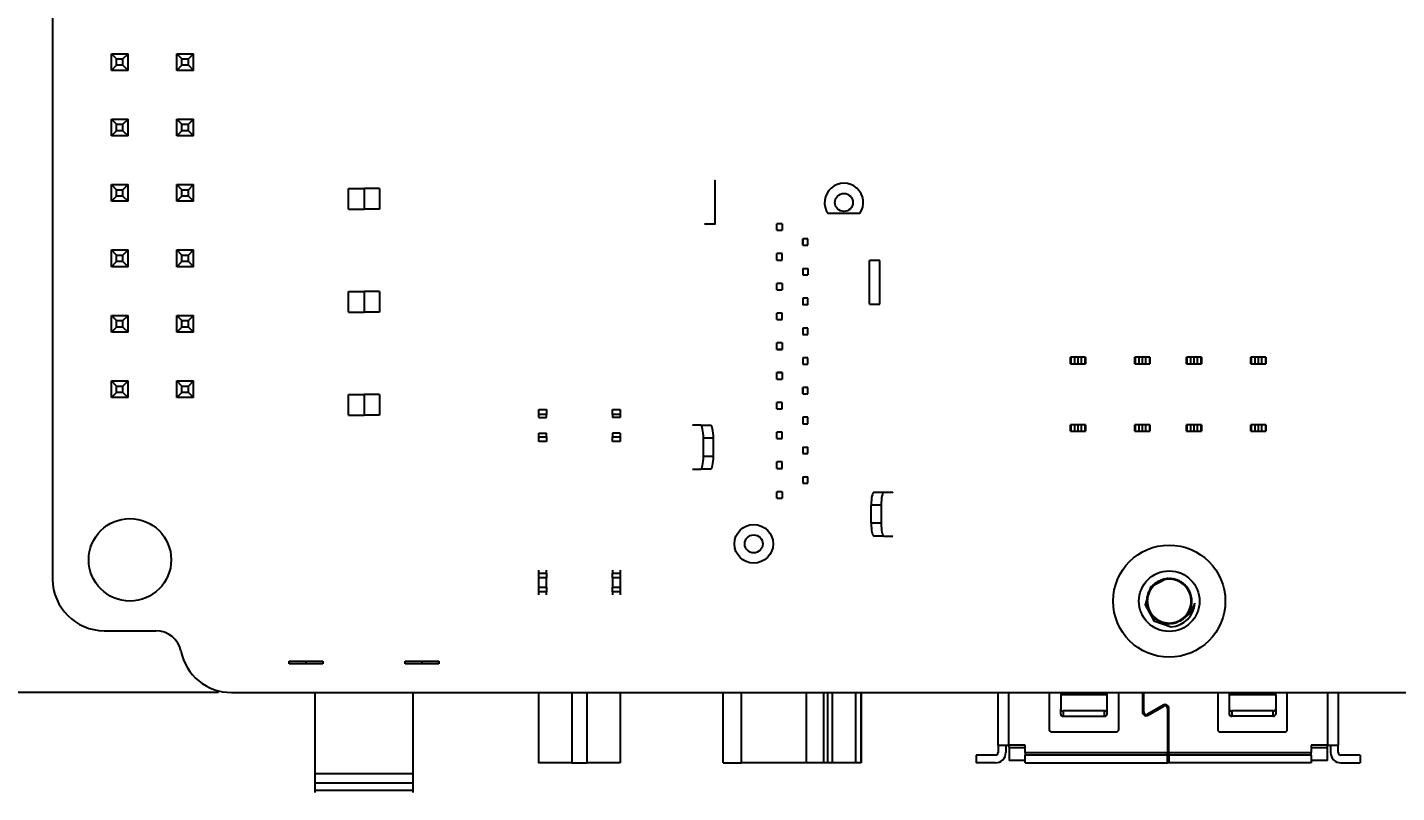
# Model space of a CAD drawing. Header units: millimetres. Extents: x 239 to 841, y 198 to 536.
# Drawn here: x 325.9 to 379, y 344.1 to 373.8 of the extents above; entities that cross this region are included whole.
import ezdxf

# ---------------------------------------------------------------- set-up
doc = ezdxf.new("R2010")
doc.units = ezdxf.units.MM
doc.styles.get("Standard").update_dxf_attribs({"font": 'arial.ttf'})
doc.dimstyles.get("Standard").update_dxf_attribs({"dimtxt": 3, "dimasz": 2, "dimexe": 0.5, "dimexo": 0.5, "dimgap": 0.5, "dimtad": 1, "dimdec": 1, "dimzin": 0, "dimdsep": 46, "dimtxsty": 'Standard', "dimcen": 0.09, "dimclrd": 253, "dimclre": 253, "dimclrt": 6, "dimadec": 0, "dimazin": 0, "dimtfac": 1, "dimtdec": 1, "dimtofl": 0, "dimtmove": 0, "dimatfit": 3, "dimfxl": 1, "dimtolj": 1, "dimtzin": 0, "dimarcsym": 0})

# ---------------------------------------------------------------- blocks, each defined once
blk = doc.blocks.new('*D2')
at = {"color": 253, "lineweight": -2}
for p, q in [((328.356, 457.71), (308.861, 457.71)), ((309.361, 455.71), (309.361, 350.01)), ((333.295, 348.01), (308.861, 348.01))]:
    blk.add_line(p, q, dxfattribs=at)
at = {"color": 253}
for points in [[(309.027, 455.71), (309.694, 455.71), (309.361, 457.71)], [(309.027, 350.01), (309.694, 350.01), (309.361, 348.01)]]:
    blk.add_solid(points, dxfattribs=at)
at = {"layer": 'Defpoints', "color": 0}
for p in [(328.856, 457.71), (309.361, 348.01), (333.795, 348.01)]:
    blk.add_point(p, dxfattribs=at)
at = {"color": 6, "insert": (307.329, 402.86), "char_height": 3, "attachment_point": 5, "rotation": 90}
blk.add_mtext('\\A1;109.7', dxfattribs=at)

msp = doc.modelspace()

# ---------------------------------------------------------------- linework, layer by layer
for p, q in [((326.856, 455.71), (326.856, 352.41)), ((329.135, 372.158), (329.135, 372.808)), ((329.135, 372.808), (329.785, 372.808)), ((329.335, 372.608), (329.135, 372.808)), ((329.335, 372.358), (329.335, 372.608)), ((329.335, 372.608), (329.585, 372.608)), ((329.585, 372.608), (329.785, 372.808)), ((329.585, 372.358), (329.585, 372.608)), ((329.785, 372.158), (329.785, 372.808)), ((331.675, 372.158), (331.675, 372.808)), ((331.675, 372.808), (332.325, 372.808)), ((331.875, 372.608), (331.675, 372.808)), ((331.875, 372.358), (331.875, 372.608)), ((331.875, 372.608), (332.125, 372.608)), ((332.125, 372.608), (332.325, 372.808)), ((332.125, 372.358), (332.125, 372.608)), ((332.325, 372.158), (332.325, 372.808)), ((329.135, 372.158), (329.335, 372.358)), ((329.785, 372.158), (329.135, 372.158)), ((329.585, 372.358), (329.335, 372.358)), ((329.585, 372.358), (329.785, 372.158)), ((331.675, 372.158), (331.875, 372.358)), ((332.325, 372.158), (331.675, 372.158)), ((332.125, 372.358), (331.875, 372.358)), ((332.125, 372.358), (332.325, 372.158)), ((329.135, 369.618), (329.135, 370.268)), ((329.135, 370.268), (329.785, 370.268)), ((329.335, 370.068), (329.135, 370.268)), ((329.135, 369.618), (329.335, 369.818)), ((329.335, 369.818), (329.335, 370.068)), ((329.335, 370.068), (329.585, 370.068)), ((329.585, 369.818), (329.335, 369.818)), ((329.585, 370.068), (329.785, 370.268)), ((329.585, 369.818), (329.585, 370.068)), ((329.585, 369.818), (329.785, 369.618)), ((329.785, 369.618), (329.785, 370.268)), ((331.675, 369.618), (331.675, 370.268)), ((331.675, 370.268), (332.325, 370.268)), ((331.875, 370.068), (331.675, 370.268)), ((331.675, 369.618), (331.875, 369.818)), ((331.875, 369.818), (331.875, 370.068)), ((331.875, 370.068), (332.125, 370.068)), ((332.125, 369.818), (331.875, 369.818)), ((332.125, 370.068), (332.325, 370.268)), ((332.125, 369.818), (332.125, 370.068)), ((332.125, 369.818), (332.325, 369.618)), ((332.325, 369.618), (332.325, 370.268)), ((329.785, 369.618), (329.135, 369.618)), ((332.325, 369.618), (331.675, 369.618)), ((329.135, 367.078), (329.135, 367.728)), ((329.135, 367.728), (329.785, 367.728)), ((329.335, 367.528), (329.135, 367.728)), ((329.585, 367.528), (329.785, 367.728)), ((329.785, 367.078), (329.785, 367.728)), ((331.675, 367.078), (331.675, 367.728)), ((331.675, 367.728), (332.325, 367.728)), ((331.875, 367.528), (331.675, 367.728)), ((332.125, 367.528), (332.325, 367.728)), ((332.325, 367.078), (332.325, 367.728)), ((329.135, 367.078), (329.335, 367.278)), ((329.335, 367.278), (329.335, 367.528)), ((329.335, 367.528), (329.585, 367.528)), ((329.585, 367.278), (329.335, 367.278)), ((329.585, 367.278), (329.585, 367.528)), ((329.585, 367.278), (329.785, 367.078)), ((331.675, 367.078), (331.875, 367.278)), ((331.875, 367.278), (331.875, 367.528)), ((331.875, 367.528), (332.125, 367.528)), ((332.125, 367.278), (331.875, 367.278)), ((332.125, 367.278), (332.125, 367.528)), ((332.125, 367.278), (332.325, 367.078)), ((338.34, 366.774), (338.34, 367.574)), ((338.34, 367.574), (338.94, 367.574)), ((339.54, 367.574), (338.94, 367.574)), ((338.94, 367.574), (338.94, 366.774)), ((339.54, 367.574), (339.54, 366.774)), ((329.785, 367.078), (329.135, 367.078)), ((332.325, 367.078), (331.675, 367.078)), ((338.34, 366.774), (338.94, 366.774)), ((339.54, 366.774), (338.94, 366.774)), ((352.149, 366.193), (352.149, 366.192)), ((352.549, 366.192), (352.149, 366.192)), ((355.159, 366.201), (354.959, 366.201)), ((355.159, 366.201), (354.959, 366.201)), ((354.959, 365.951), (354.959, 366.201)), ((355.159, 366.201), (355.159, 365.951)), ((354.959, 365.951), (355.159, 365.951)), ((355.959, 365.623), (355.959, 365.373)), ((356.159, 365.623), (355.959, 365.623)), ((355.959, 365.373), (355.959, 365.623)), ((356.159, 365.373), (356.159, 365.623)), ((329.135, 364.538), (329.135, 365.188)), ((329.135, 365.188), (329.785, 365.188)), ((329.335, 364.988), (329.135, 365.188)), ((329.335, 364.738), (329.335, 364.988)), ((329.335, 364.988), (329.585, 364.988)), ((329.585, 364.988), (329.785, 365.188)), ((329.585, 364.738), (329.585, 364.988)), ((329.785, 364.538), (329.785, 365.188)), ((331.675, 364.538), (331.675, 365.188)), ((331.675, 365.188), (332.325, 365.188)), ((331.875, 364.988), (331.675, 365.188)), ((331.875, 364.738), (331.875, 364.988)), ((331.875, 364.988), (332.125, 364.988)), ((332.125, 364.988), (332.325, 365.188)), ((332.125, 364.738), (332.125, 364.988)), ((332.325, 364.538), (332.325, 365.188)), ((355.159, 365.046), (354.959, 365.046)), ((354.959, 364.796), (354.959, 365.046)), ((355.159, 364.796), (355.159, 365.046)), ((355.959, 365.373), (356.159, 365.373)), ((329.135, 364.538), (329.335, 364.738)), ((329.785, 364.538), (329.135, 364.538)), ((329.585, 364.738), (329.335, 364.738)), ((329.585, 364.738), (329.785, 364.538)), ((331.675, 364.538), (331.875, 364.738)), ((332.325, 364.538), (331.675, 364.538)), ((332.125, 364.738), (331.875, 364.738)), ((332.125, 364.738), (332.325, 364.538)), ((354.959, 364.796), (355.159, 364.796)), ((355.959, 364.468), (355.959, 364.218)), ((355.959, 364.468), (356.159, 364.468)), ((355.959, 364.468), (355.959, 364.218)), ((356.159, 364.468), (356.159, 364.218)), ((358.953, 364.784), (358.553, 364.784)), ((358.553, 364.784), (358.553, 364.784)), ((358.953, 364.784), (358.953, 364.784)), ((355.959, 364.218), (356.159, 364.218)), ((338.34, 362.774), (338.34, 363.574)), ((338.34, 363.574), (338.94, 363.574)), ((339.54, 363.574), (338.94, 363.574)), ((338.94, 363.574), (338.94, 362.774)), ((339.54, 363.574), (339.54, 362.774)), ((355.159, 363.891), (354.959, 363.891)), ((354.959, 363.641), (354.959, 363.891)), ((354.959, 363.641), (355.159, 363.641)), ((355.159, 363.891), (355.159, 363.641)), ((355.959, 363.313), (355.959, 363.063)), ((356.159, 363.313), (355.959, 363.313)), ((355.959, 363.313), (355.959, 363.063)), ((356.159, 363.063), (355.959, 363.063)), ((356.159, 363.063), (356.159, 363.313)), ((358.553, 363.088), (358.953, 363.088)), ((329.135, 361.998), (329.135, 362.648)), ((329.135, 362.648), (329.785, 362.648)), ((329.335, 362.448), (329.135, 362.648)), ((329.335, 362.198), (329.335, 362.448)), ((329.335, 362.448), (329.585, 362.448)), ((329.585, 362.448), (329.785, 362.648)), ((329.585, 362.198), (329.585, 362.448)), ((329.785, 361.998), (329.785, 362.648)), ((331.675, 361.998), (331.675, 362.648)), ((331.675, 362.648), (332.325, 362.648)), ((331.875, 362.448), (331.675, 362.648)), ((331.875, 362.198), (331.875, 362.448)), ((331.875, 362.448), (332.125, 362.448)), ((332.125, 362.448), (332.325, 362.648)), ((332.125, 362.198), (332.125, 362.448)), ((332.325, 361.998), (332.325, 362.648)), ((338.34, 362.774), (338.94, 362.774)), ((339.54, 362.774), (338.94, 362.774)), ((355.159, 362.736), (354.959, 362.736)), ((354.959, 362.486), (354.959, 362.736)), ((354.959, 362.486), (355.159, 362.486)), ((354.959, 362.486), (355.159, 362.486)), ((355.159, 362.486), (355.159, 362.736)), ((329.135, 361.998), (329.335, 362.198)), ((329.785, 361.998), (329.135, 361.998)), ((329.585, 362.198), (329.335, 362.198)), ((329.585, 362.198), (329.785, 361.998)), ((331.675, 361.998), (331.875, 362.198)), ((332.325, 361.998), (331.675, 361.998)), ((332.125, 362.198), (331.875, 362.198)), ((332.125, 362.198), (332.325, 361.998)), ((355.959, 362.158), (355.959, 361.908)), ((356.159, 362.158), (355.959, 362.158)), ((355.959, 362.158), (355.959, 361.908)), ((355.959, 361.908), (356.159, 361.908)), ((356.159, 361.908), (356.159, 362.158)), ((355.159, 361.581), (354.959, 361.581)), ((354.959, 361.331), (354.959, 361.581)), ((354.959, 361.331), (355.159, 361.331)), ((355.159, 361.331), (354.959, 361.331)), ((355.159, 361.581), (355.159, 361.331)), ((355.959, 361.003), (355.959, 360.753)), ((356.159, 361.003), (355.959, 361.003)), ((355.959, 361.003), (355.959, 360.753)), ((355.959, 360.753), (356.159, 360.753)), ((356.159, 360.753), (356.159, 361.003)), ((366.356, 361.021), (366.349, 361.021)), ((366.349, 360.771), (366.349, 361.021)), ((366.349, 360.771), (366.356, 360.771)), ((366.515, 361.021), (366.356, 361.021)), ((366.356, 361.021), (366.356, 360.771)), ((366.356, 360.771), (366.515, 360.771)), ((366.631, 361.021), (366.515, 361.021)), ((366.515, 360.771), (366.515, 361.021)), ((366.515, 360.771), (366.631, 360.771)), ((366.647, 361.021), (366.631, 361.021)), ((366.631, 361.021), (366.631, 360.771)), ((366.631, 360.771), (366.647, 360.771)), ((366.763, 361.021), (366.647, 361.021)), ((366.647, 360.771), (366.647, 361.021)), ((366.647, 360.771), (366.763, 360.771)), ((366.922, 361.021), (366.763, 361.021)), ((366.763, 361.021), (366.763, 360.771)), ((366.763, 360.771), (366.922, 360.771)), ((366.929, 361.021), (366.922, 361.021)), ((366.922, 360.771), (366.922, 361.021)), ((366.922, 360.771), (366.929, 360.771)), ((366.929, 361.021), (366.929, 360.771)), ((368.856, 361.021), (368.849, 361.021)), ((368.849, 360.771), (368.849, 361.021)), ((368.849, 360.771), (368.856, 360.771)), ((369.015, 361.021), (368.856, 361.021)), ((368.856, 361.021), (368.856, 360.771)), ((368.856, 360.771), (369.015, 360.771)), ((369.131, 361.021), (369.015, 361.021)), ((369.015, 360.771), (369.015, 361.021)), ((369.015, 360.771), (369.131, 360.771)), ((369.147, 361.021), (369.131, 361.021)), ((369.131, 361.021), (369.131, 360.771)), ((369.131, 360.771), (369.147, 360.771)), ((369.263, 361.021), (369.147, 361.021)), ((369.147, 360.771), (369.147, 361.021)), ((369.147, 360.771), (369.263, 360.771)), ((369.422, 361.021), (369.263, 361.021)), ((369.263, 361.021), (369.263, 360.771)), ((369.263, 360.771), (369.422, 360.771)), ((369.429, 361.021), (369.422, 361.021)), ((369.422, 360.771), (369.422, 361.021)), ((369.422, 360.771), (369.429, 360.771)), ((369.429, 361.021), (369.429, 360.771)), ((370.856, 361.021), (370.849, 361.021)), ((370.849, 360.771), (370.849, 361.021)), ((370.849, 360.771), (370.856, 360.771)), ((371.015, 361.021), (370.856, 361.021)), ((370.856, 361.021), (370.856, 360.771)), ((370.856, 360.771), (371.015, 360.771)), ((371.131, 361.021), (371.015, 361.021)), ((371.015, 360.771), (371.015, 361.021)), ((371.015, 360.771), (371.131, 360.771)), ((371.147, 361.021), (371.131, 361.021)), ((371.131, 361.021), (371.131, 360.771)), ((371.131, 360.771), (371.147, 360.771)), ((371.263, 361.021), (371.147, 361.021)), ((371.147, 360.771), (371.147, 361.021)), ((371.147, 360.771), (371.263, 360.771)), ((371.422, 361.021), (371.263, 361.021)), ((371.263, 361.021), (371.263, 360.771)), ((371.263, 360.771), (371.422, 360.771)), ((371.429, 361.021), (371.422, 361.021)), ((371.422, 360.771), (371.422, 361.021)), ((371.422, 360.771), (371.429, 360.771)), ((371.429, 361.021), (371.429, 360.771)), ((373.356, 361.021), (373.349, 361.021)), ((373.349, 360.771), (373.349, 361.021)), ((373.349, 360.771), (373.356, 360.771)), ((373.515, 361.021), (373.356, 361.021)), ((373.356, 361.021), (373.356, 360.771)), ((373.356, 360.771), (373.515, 360.771)), ((373.631, 361.021), (373.515, 361.021)), ((373.515, 360.771), (373.515, 361.021)), ((373.515, 360.771), (373.631, 360.771)), ((373.647, 361.021), (373.631, 361.021)), ((373.631, 361.021), (373.631, 360.771)), ((373.631, 360.771), (373.647, 360.771)), ((373.763, 361.021), (373.647, 361.021)), ((373.647, 360.771), (373.647, 361.021)), ((373.647, 360.771), (373.763, 360.771)), ((373.922, 361.021), (373.763, 361.021)), ((373.763, 361.021), (373.763, 360.771)), ((373.763, 360.771), (373.922, 360.771)), ((373.929, 361.021), (373.922, 361.021)), ((373.922, 360.771), (373.922, 361.021)), ((373.922, 360.771), (373.929, 360.771)), ((373.929, 361.021), (373.929, 360.771)), ((355.159, 360.426), (354.959, 360.426)), ((354.959, 360.176), (354.959, 360.426)), ((354.959, 360.426), (355.159, 360.426)), ((355.159, 360.426), (355.159, 360.176)), ((329.135, 359.458), (329.135, 360.108)), ((329.135, 360.108), (329.785, 360.108)), ((329.335, 359.908), (329.135, 360.108)), ((329.135, 359.458), (329.335, 359.658)), ((329.335, 359.658), (329.335, 359.908)), ((329.335, 359.908), (329.585, 359.908)), ((329.585, 359.658), (329.335, 359.658)), ((329.585, 359.908), (329.785, 360.108)), ((329.585, 359.658), (329.585, 359.908)), ((329.585, 359.658), (329.785, 359.458)), ((329.785, 359.458), (329.785, 360.108)), ((331.675, 359.458), (331.675, 360.108)), ((331.675, 360.108), (332.325, 360.108)), ((331.875, 359.908), (331.675, 360.108)), ((331.675, 359.458), (331.875, 359.658)), ((331.875, 359.658), (331.875, 359.908)), ((331.875, 359.908), (332.125, 359.908)), ((332.125, 359.658), (331.875, 359.658)), ((332.125, 359.908), (332.325, 360.108)), ((332.125, 359.658), (332.125, 359.908)), ((332.125, 359.658), (332.325, 359.458)), ((332.325, 359.458), (332.325, 360.108)), ((354.959, 360.176), (355.159, 360.176)), ((354.959, 360.176), (355.159, 360.176)), ((355.959, 359.848), (355.959, 359.598)), ((356.159, 359.848), (355.959, 359.848)), ((355.959, 359.598), (355.959, 359.848)), ((356.159, 359.598), (356.159, 359.848)), ((329.785, 359.458), (329.135, 359.458)), ((332.325, 359.458), (331.675, 359.458)), ((338.34, 359.574), (338.94, 359.574)), ((338.34, 358.774), (338.34, 359.574)), ((339.54, 359.574), (338.94, 359.574)), ((338.94, 359.574), (338.94, 358.774)), ((339.54, 359.574), (339.54, 358.774)), ((355.159, 359.271), (354.959, 359.271)), ((354.959, 359.021), (354.959, 359.271)), ((355.159, 359.021), (355.159, 359.271)), ((355.959, 359.598), (356.159, 359.598)), ((338.34, 358.774), (338.94, 358.774)), ((339.54, 358.774), (338.94, 358.774)), ((345.721, 358.994), (346.021, 358.994)), ((346.021, 358.802), (345.721, 358.802)), ((345.721, 358.681), (345.721, 358.802)), ((345.721, 358.681), (346.021, 358.681)), ((346.021, 358.681), (346.021, 358.802)), ((348.581, 358.994), (348.881, 358.994)), ((348.881, 358.802), (348.581, 358.802)), ((348.581, 358.802), (348.581, 358.681)), ((348.881, 358.681), (348.581, 358.681)), ((348.881, 358.802), (348.881, 358.681)), ((354.959, 359.021), (355.159, 359.021)), ((355.959, 358.693), (355.959, 358.443)), ((356.159, 358.693), (355.959, 358.693)), ((355.959, 358.693), (355.959, 358.443)), ((356.159, 358.443), (356.159, 358.693)), ((345.721, 358.081), (346.021, 358.081)), ((345.721, 357.941), (345.721, 358.081)), ((346.021, 357.941), (346.021, 358.081)), ((348.881, 358.081), (348.581, 358.081)), ((348.581, 358.081), (348.581, 357.941)), ((348.881, 358.081), (348.881, 357.941)), ((351.998, 358.384), (352.388, 358.384)), ((354.959, 357.866), (354.959, 358.116)), ((355.159, 358.116), (354.959, 358.116)), ((355.159, 357.866), (355.159, 358.116)), ((355.959, 358.443), (356.159, 358.443)), ((366.356, 358.401), (366.349, 358.401)), ((366.349, 358.151), (366.349, 358.401)), ((366.349, 358.151), (366.356, 358.151)), ((366.515, 358.401), (366.356, 358.401)), ((366.356, 358.401), (366.356, 358.151)), ((366.356, 358.151), (366.515, 358.151)), ((366.631, 358.401), (366.515, 358.401)), ((366.515, 358.151), (366.515, 358.401)), ((366.515, 358.151), (366.631, 358.151)), ((366.647, 358.401), (366.631, 358.401)), ((366.631, 358.401), (366.631, 358.151)), ((366.631, 358.151), (366.647, 358.151)), ((366.763, 358.401), (366.647, 358.401)), ((366.647, 358.151), (366.647, 358.401)), ((366.647, 358.151), (366.763, 358.151)), ((366.922, 358.401), (366.763, 358.401)), ((366.763, 358.401), (366.763, 358.151)), ((366.763, 358.151), (366.922, 358.151)), ((366.929, 358.401), (366.922, 358.401)), ((366.922, 358.151), (366.922, 358.401)), ((366.922, 358.151), (366.929, 358.151)), ((366.929, 358.401), (366.929, 358.151)), ((368.856, 358.401), (368.849, 358.401)), ((368.849, 358.151), (368.849, 358.401)), ((368.849, 358.151), (368.856, 358.151)), ((369.015, 358.401), (368.856, 358.401)), ((368.856, 358.401), (368.856, 358.151)), ((368.856, 358.151), (369.015, 358.151)), ((369.131, 358.401), (369.015, 358.401)), ((369.015, 358.151), (369.015, 358.401)), ((369.015, 358.151), (369.131, 358.151)), ((369.147, 358.401), (369.131, 358.401)), ((369.131, 358.401), (369.131, 358.151)), ((369.131, 358.151), (369.147, 358.151)), ((369.263, 358.401), (369.147, 358.401)), ((369.147, 358.151), (369.147, 358.401)), ((369.147, 358.151), (369.263, 358.151)), ((369.422, 358.401), (369.263, 358.401)), ((369.263, 358.401), (369.263, 358.151)), ((369.263, 358.151), (369.422, 358.151)), ((369.429, 358.401), (369.422, 358.401)), ((369.422, 358.151), (369.422, 358.401)), ((369.422, 358.151), (369.429, 358.151)), ((369.429, 358.401), (369.429, 358.151)), ((370.856, 358.401), (370.849, 358.401)), ((370.849, 358.151), (370.849, 358.401)), ((370.849, 358.151), (370.856, 358.151)), ((371.015, 358.401), (370.856, 358.401)), ((370.856, 358.401), (370.856, 358.151)), ((370.856, 358.151), (371.015, 358.151)), ((371.131, 358.401), (371.015, 358.401)), ((371.015, 358.151), (371.015, 358.401)), ((371.015, 358.151), (371.131, 358.151)), ((371.147, 358.401), (371.131, 358.401)), ((371.131, 358.401), (371.131, 358.151)), ((371.131, 358.151), (371.147, 358.151)), ((371.263, 358.401), (371.147, 358.401)), ((371.147, 358.151), (371.147, 358.401)), ((371.147, 358.151), (371.263, 358.151)), ((371.422, 358.401), (371.263, 358.401)), ((371.263, 358.401), (371.263, 358.151)), ((371.263, 358.151), (371.422, 358.151)), ((371.429, 358.401), (371.422, 358.401)), ((371.422, 358.151), (371.422, 358.401)), ((371.422, 358.151), (371.429, 358.151)), ((371.429, 358.401), (371.429, 358.151)), ((373.356, 358.401), (373.349, 358.401)), ((373.349, 358.151), (373.349, 358.401)), ((373.349, 358.151), (373.356, 358.151)), ((373.515, 358.401), (373.356, 358.401)), ((373.356, 358.401), (373.356, 358.151)), ((373.356, 358.151), (373.515, 358.151)), ((373.631, 358.401), (373.515, 358.401)), ((373.515, 358.151), (373.515, 358.401)), ((373.515, 358.151), (373.631, 358.151)), ((373.647, 358.401), (373.631, 358.401)), ((373.631, 358.401), (373.631, 358.151)), ((373.631, 358.151), (373.647, 358.151)), ((373.763, 358.401), (373.647, 358.401)), ((373.647, 358.151), (373.647, 358.401)), ((373.647, 358.151), (373.763, 358.151)), ((373.922, 358.401), (373.763, 358.401)), ((373.763, 358.401), (373.763, 358.151)), ((373.763, 358.151), (373.922, 358.151)), ((373.929, 358.401), (373.922, 358.401)), ((373.922, 358.151), (373.922, 358.401)), ((373.922, 358.151), (373.929, 358.151)), ((373.929, 358.401), (373.929, 358.151)), ((345.721, 357.941), (346.021, 357.941)), ((346.021, 357.749), (345.721, 357.749)), ((348.581, 357.941), (348.881, 357.941)), ((348.881, 357.749), (348.581, 357.749)), ((352.496, 357.884), (352.106, 357.884)), ((352.106, 357.18), (352.106, 357.884)), ((352.496, 357.18), (352.496, 357.884)), ((354.959, 357.866), (355.159, 357.866)), ((354.959, 357.866), (355.159, 357.866)), ((355.959, 357.538), (355.959, 357.288)), ((355.959, 357.538), (356.159, 357.538)), ((355.959, 357.538), (355.959, 357.288)), ((356.159, 357.288), (356.159, 357.538)), ((352.106, 357.18), (352.496, 357.18)), ((355.959, 357.288), (356.159, 357.288)), ((352.388, 356.68), (351.998, 356.68)), ((355.159, 356.961), (354.959, 356.961)), ((354.959, 356.711), (354.959, 356.961)), ((354.959, 356.711), (355.159, 356.711)), ((354.959, 356.711), (355.159, 356.711)), ((355.159, 356.711), (355.159, 356.961)), ((355.959, 356.383), (355.959, 356.133)), ((355.959, 356.383), (356.159, 356.383)), ((355.959, 356.383), (355.959, 356.133)), ((355.959, 356.133), (356.159, 356.133)), ((356.159, 356.133), (356.159, 356.383)), ((354.959, 355.556), (354.959, 355.806)), ((355.159, 355.806), (354.959, 355.806)), ((354.959, 355.556), (355.159, 355.556)), ((355.159, 355.806), (355.159, 355.556)), ((358.721, 355.784), (359.111, 355.784)), ((358.613, 354.581), (358.613, 355.284)), ((359.003, 355.284), (358.613, 355.284)), ((359.003, 355.284), (359.003, 354.581)), ((359.003, 354.581), (358.613, 354.581)), ((359.111, 354.081), (358.721, 354.081)), ((345.721, 352.638), (346.021, 352.638)), ((346.021, 352.465), (345.721, 352.465)), ((345.721, 352.097), (345.721, 352.465)), ((346.021, 352.097), (346.021, 352.465)), ((348.581, 352.638), (348.881, 352.638)), ((348.581, 352.465), (348.581, 352.097)), ((348.881, 352.465), (348.581, 352.465)), ((348.881, 352.465), (348.881, 352.097)), ((345.721, 352.097), (346.021, 352.097)), ((346.021, 351.923), (345.721, 351.923)), ((348.581, 352.097), (348.881, 352.097)), ((348.881, 351.923), (348.581, 351.923)), ((328.856, 350.41), (330.856, 350.41)), ((336.04, 349.224), (336.69, 349.224)), ((336.04, 349.124), (336.04, 349.224)), ((336.69, 349.124), (336.04, 349.124)), ((336.69, 349.224), (337.34, 349.224)), ((336.69, 349.124), (336.69, 349.224)), ((337.34, 349.124), (336.69, 349.124)), ((337.34, 349.224), (337.34, 349.124)), ((340.54, 349.224), (341.19, 349.224)), ((340.54, 349.124), (340.54, 349.224)), ((341.19, 349.124), (340.54, 349.124)), ((341.19, 349.224), (341.84, 349.224)), ((341.19, 349.124), (341.19, 349.224)), ((341.84, 349.124), (341.19, 349.124)), ((341.84, 349.224), (341.84, 349.124)), ((333.795, 348.01), (428.916, 348.01)), ((337.04, 344.863), (337.04, 348.01)), ((340.84, 344.863), (340.84, 348.01)), ((345.721, 345.281), (345.721, 348.01)), ((347.001, 348.01), (347.001, 345.281)), ((347.601, 345.281), (347.601, 348.01)), ((348.881, 348.01), (348.881, 345.281)), ((352.879, 345.281), (352.879, 348.01)), ((353.579, 345.281), (353.579, 348.01)), ((356.109, 345.281), (356.109, 348.01)), ((356.777, 345.281), (356.777, 348.01)), ((356.93, 345.281), (356.93, 348.01)), ((357.097, 348.01), (357.097, 345.281)), ((358.002, 348.01), (358.002, 345.281)), ((358.229, 347.265), (358.229, 348.01)), ((358.229, 345.281), (358.229, 348.01)), ((363.539, 345.961), (363.539, 348.01)), ((363.939, 348.01), (363.939, 345.961)), ((365.519, 348.01), (365.519, 346.581)), ((365.969, 348.01), (365.969, 347.916)), ((367.769, 347.916), (367.769, 348.01)), ((368.219, 346.581), (368.219, 348.01)), ((369.139, 348.01), (369.139, 347.261)), ((369.189, 347.261), (369.189, 348.01)), ((372.06, 348.01), (372.06, 346.581)), ((372.51, 348.01), (372.51, 347.916)), ((374.31, 347.916), (374.31, 348.01)), ((374.76, 346.581), (374.76, 348.01)), ((376.339, 345.961), (376.339, 348.01)), ((376.739, 348.01), (376.739, 345.961)), ((367.769, 347.916), (365.969, 347.916)), ((365.969, 347.916), (365.969, 347.37)), ((367.769, 347.37), (367.769, 347.916)), ((369.939, 347.521), (369.339, 347.174)), ((369.364, 347.131), (369.964, 347.477)), ((374.31, 347.916), (372.51, 347.916)), ((372.51, 347.916), (372.51, 347.37)), ((374.31, 347.916), (374.31, 347.37)), ((358.229, 346.765), (358.229, 347.265)), ((358.229, 347.265), (358.229, 347.265)), ((365.969, 347.166), (365.969, 347.37)), ((367.669, 347.297), (366.069, 347.297)), ((366.069, 347.297), (366.069, 347.092)), ((366.069, 347.092), (367.669, 347.092)), ((367.669, 347.092), (367.669, 347.297)), ((367.769, 347.166), (367.769, 347.37)), ((369.151, 347.202), (369.208, 347.202)), ((369.169, 347.171), (369.246, 347.171)), ((369.333, 347.171), (369.433, 347.171)), ((369.387, 347.202), (369.487, 347.202)), ((369.579, 347.313), (369.579, 347.255)), ((369.689, 347.319), (369.689, 347.376)), ((370.114, 347.391), (370.114, 345.681)), ((370.164, 345.681), (370.164, 347.391)), ((372.51, 347.37), (372.51, 347.166)), ((374.21, 347.297), (372.61, 347.297)), ((372.61, 347.297), (372.61, 347.092)), ((374.21, 347.092), (372.61, 347.092)), ((374.21, 347.092), (374.21, 347.297)), ((374.31, 347.37), (374.31, 347.166)), ((358.229, 346.765), (358.229, 345.281)), ((358.229, 345.281), (358.229, 346.765)), ((358.229, 346.765), (358.229, 346.765)), ((365.619, 346.481), (368.119, 346.481)), ((372.16, 346.481), (374.66, 346.481)), ((363.539, 345.961), (363.539, 345.681)), ((363.539, 345.961), (363.939, 345.961)), ((363.839, 345.961), (363.839, 345.681)), ((364.589, 345.961), (363.939, 345.961)), ((363.964, 345.871), (363.964, 345.961)), ((363.964, 345.871), (363.964, 345.371)), ((363.964, 345.871), (364.589, 345.871)), ((364.589, 345.681), (364.589, 345.961)), ((370.164, 346.321), (370.114, 346.321)), ((375.689, 345.961), (375.689, 345.681)), ((376.339, 345.961), (375.689, 345.961)), ((375.689, 345.871), (376.314, 345.871)), ((376.314, 345.871), (376.314, 345.961)), ((376.314, 345.371), (376.314, 345.871)), ((376.339, 345.961), (376.739, 345.961)), ((376.439, 345.961), (376.439, 345.681)), ((376.739, 345.681), (376.739, 345.961)), ((363.439, 345.581), (362.689, 345.581)), ((362.689, 345.581), (362.689, 345.281)), ((364.589, 345.371), (363.964, 345.371)), ((364.589, 345.681), (364.589, 345.581)), ((364.589, 345.681), (370.114, 345.681)), ((364.589, 345.281), (364.589, 345.581)), ((370.114, 345.581), (364.589, 345.581)), ((370.114, 345.581), (370.114, 345.681)), ((370.164, 345.671), (370.114, 345.671)), ((370.114, 345.281), (370.114, 345.581)), ((370.164, 345.371), (370.114, 345.371)), ((370.164, 345.681), (370.164, 345.581)), ((370.164, 345.681), (375.689, 345.681)), ((375.689, 345.581), (370.164, 345.581)), ((370.164, 345.581), (370.164, 345.281)), ((375.689, 345.581), (375.689, 345.681)), ((375.689, 345.581), (375.689, 345.281)), ((376.314, 345.371), (375.689, 345.371)), ((377.589, 345.581), (376.839, 345.581)), ((377.589, 345.581), (377.589, 345.281)), ((337.04, 344.506), (337.04, 344.863)), ((337.04, 344.863), (340.84, 344.863)), ((340.84, 344.506), (340.84, 344.863)), ((347.001, 345.281), (347.601, 345.281)), ((352.879, 345.281), (353.579, 345.281)), ((356.109, 345.281), (353.579, 345.281)), ((356.777, 345.281), (356.109, 345.281)), ((356.93, 345.281), (356.777, 345.281)), ((357.097, 345.281), (356.93, 345.281)), ((358.002, 345.281), (357.097, 345.281)), ((358.229, 345.281), (358.002, 345.281)), ((358.229, 345.281), (358.229, 345.281)), ((363.439, 345.281), (362.689, 345.281)), ((364.589, 345.281), (370.114, 345.281)), ((370.164, 345.281), (370.114, 345.281)), ((375.689, 345.281), (370.164, 345.281)), ((376.839, 345.281), (377.589, 345.281)), ((337.04, 344.22), (337.04, 344.506)), ((337.04, 344.506), (340.84, 344.506)), ((340.84, 344.22), (340.84, 344.506)), ((337.04, 344.124), (337.04, 344.22)), ((337.04, 344.22), (340.84, 344.22)), ((340.84, 344.124), (340.84, 344.22))]:
    msp.add_line(p, q)
for points in [[(352.549, 367.888), (352.549, 367.888), (352.549, 367.888), (352.549, 367.888), (352.549, 367.888), (352.549, 367.888), (352.549, 367.88), (352.549, 366.678), (352.549, 366.226), (352.549, 366.195), (352.549, 366.193), (352.549, 366.192), (352.549, 366.192)], [(358.173, 366.601), (357.772, 366.601), (357.476, 366.601), (357.198, 366.601), (356.944, 366.601)], [(358.553, 363.088), (358.553, 363.088), (358.553, 363.088), (358.553, 363.09), (358.553, 363.12), (358.553, 363.559), (358.553, 363.635), (358.553, 364.299), (358.553, 364.745), (358.553, 364.784), (358.553, 364.784)], [(358.953, 363.088), (358.953, 363.955), (358.953, 364.723), (358.953, 364.783), (358.953, 364.784), (358.953, 364.784), (358.953, 364.784), (358.953, 364.784)], [(345.721, 358.802), (345.721, 358.886), (345.721, 358.933), (345.721, 358.97), (345.721, 358.994)], [(346.021, 358.994), (346.021, 358.951), (346.021, 358.909), (346.021, 358.857), (346.021, 358.802)], [(348.581, 358.802), (348.581, 358.887), (348.581, 358.934), (348.581, 358.97), (348.581, 358.994)], [(348.881, 358.994), (348.881, 358.952), (348.881, 358.909), (348.881, 358.858), (348.881, 358.802)], [(351.998, 358.384), (351.889, 358.384), (351.819, 358.384), (351.748, 358.384), (351.678, 358.384)], [(345.721, 357.749), (345.721, 357.791), (345.721, 357.834), (345.721, 357.885), (345.721, 357.941)], [(346.021, 357.941), (346.021, 357.856), (346.021, 357.809), (346.021, 357.772), (346.021, 357.749)], [(348.581, 357.749), (348.581, 357.791), (348.581, 357.834), (348.581, 357.886), (348.581, 357.941)], [(348.881, 357.941), (348.881, 357.857), (348.881, 357.809), (348.881, 357.773), (348.881, 357.749)], [(351.678, 356.68), (351.787, 356.68), (351.857, 356.68), (351.927, 356.68), (351.998, 356.68)], [(359.111, 355.784), (359.295, 355.784), (359.387, 355.784), (359.435, 355.784), (359.453, 355.784), (359.454, 355.784), (359.455, 355.784), (359.455, 355.784), (359.455, 355.784), (359.455, 355.784)], [(359.111, 354.081), (359.236, 354.081), (359.317, 354.081), (359.397, 354.081), (359.454, 354.081)], [(345.721, 352.638), (345.721, 352.755)], [(346.021, 352.638), (346.021, 352.755)], [(348.581, 352.755), (348.581, 352.638)], [(348.881, 352.755), (348.881, 352.638)], [(345.721, 352.465), (345.721, 352.535), (345.721, 352.576), (345.721, 352.611), (345.721, 352.638)], [(346.021, 352.638), (346.021, 352.593), (346.021, 352.554), (346.021, 352.51), (346.021, 352.465)], [(348.581, 352.465), (348.581, 352.535), (348.581, 352.576), (348.581, 352.611), (348.581, 352.638)], [(348.881, 352.638), (348.881, 352.593), (348.881, 352.554), (348.881, 352.511), (348.881, 352.465)], [(370.074, 352.426), (369.449, 352.095), (369.251, 351.415), (369.587, 350.79), (370.259, 350.56)], [(369.963, 352.405), (369.603, 352.214), (369.368, 351.882), (369.309, 351.479), (369.438, 351.093), (369.728, 350.808), (370.117, 350.684), (370.518, 350.75), (370.847, 350.99), (371.031, 351.353), (371.031, 351.76), (370.847, 352.124), (370.519, 352.364), (370.117, 352.43), (369.729, 352.307), (369.439, 352.022), (369.309, 351.635), (369.368, 351.233), (369.602, 350.9), (369.962, 350.71), (370.369, 350.703), (370.735, 350.881), (370.981, 351.205), (371.054, 351.605), (370.937, 351.996), (370.657, 352.291), (370.273, 352.427), (369.87, 352.375), (369.533, 352.146), (369.337, 351.789), (369.323, 351.383), (369.495, 351.014), (369.815, 350.762), (370.214, 350.683), (370.606, 350.793), (370.906, 351.068), (371.049, 351.449), (371.003, 351.854), (370.78, 352.194), (370.427, 352.397), (370.02, 352.417), (369.649, 352.252), (369.391, 351.936), (369.305, 351.538), (369.409, 351.144), (369.679, 350.84), (370.057, 350.691), (370.463, 350.729), (370.807, 350.947), (371.015, 351.296), (371.043, 351.703), (370.884, 352.077), (370.572, 352.339), (370.176, 352.432), (369.781, 352.336), (369.471, 352.07), (369.316, 351.694), (369.348, 351.288), (369.559, 350.941), (369.905, 350.726), (370.311, 350.692), (370.688, 350.845), (370.956, 351.152), (371.055, 351.547), (370.965, 351.943), (370.705, 352.257), (370.332, 352.419), (369.926, 352.394), (369.574, 352.188), (369.354, 351.846), (369.313, 351.441), (369.459, 351.061), (369.762, 350.789), (370.155, 350.682), (370.553, 350.766), (370.871, 351.02), (371.039, 351.391), (371.022, 351.797), (370.821, 352.152), (370.483, 352.378), (370.079, 352.426), (369.696, 352.286), (369.419, 351.989), (369.306, 351.597), (369.383, 351.197), (369.632, 350.875), (370, 350.701), (370.406, 350.712), (370.765, 350.906), (370.996, 351.241), (371.051, 351.644), (370.917, 352.029), (370.624, 352.311), (370.235, 352.43), (369.834, 352.361), (369.508, 352.117), (369.327, 351.752), (369.331, 351.345), (369.519, 350.984), (369.85, 350.747), (370.252, 350.685), (370.639, 350.812), (370.927, 351.1), (371.052, 351.487), (370.989, 351.89), (370.752, 352.22), (370.389, 352.407), (369.983, 352.409), (369.618, 352.228), (369.375, 351.901), (369.307, 351.5), (369.428, 351.111), (369.711, 350.818), (370.096, 350.686), (370.499, 350.742), (370.833, 350.975), (371.026, 351.333), (371.036, 351.741), (370.86, 352.107), (370.537, 352.356), (370.138, 352.431), (369.747, 352.317), (369.45, 352.039), (369.311, 351.656), (369.36, 351.252), (369.587, 350.914), (369.942, 350.715), (370.349, 350.699), (370.72, 350.868)], [(345.721, 351.923), (345.721, 351.969), (345.721, 352.007), (345.721, 352.051), (345.721, 352.097)], [(345.721, 351.807), (345.721, 351.923)], [(346.021, 352.097), (346.021, 352.027), (346.021, 351.986), (346.021, 351.951), (346.021, 351.923)], [(346.021, 351.807), (346.021, 351.923)], [(348.581, 351.923), (348.581, 351.969), (348.581, 352.008), (348.581, 352.051), (348.581, 352.097)], [(348.581, 351.923), (348.581, 351.807)], [(348.881, 352.097), (348.881, 352.027), (348.881, 351.986), (348.881, 351.951), (348.881, 351.923)], [(348.881, 351.923), (348.881, 351.807)], [(371.177, 351.478), (370.984, 351.087), (370.72, 350.868)], [(358.229, 348.01), (358.229, 345.963), (358.229, 345.885), (358.229, 345.881), (358.229, 345.881), (358.229, 345.881), (358.229, 345.881), (358.229, 345.881), (358.229, 345.881), (358.229, 345.881), (358.229, 345.881), (358.229, 345.881), (358.229, 345.881), (358.229, 345.881), (358.229, 345.881), (358.229, 345.881), (358.229, 345.881), (358.229, 345.881), (358.229, 345.881), (358.229, 345.881), (358.229, 345.881), (358.229, 345.881), (358.229, 345.881), (358.229, 345.881), (358.229, 345.881), (358.229, 345.881), (358.229, 345.881), (358.229, 345.881), (358.229, 345.881), (358.229, 345.881), (358.229, 345.881)], [(358.229, 345.881), (358.229, 345.881), (358.229, 345.881), (358.229, 345.881), (358.229, 345.881), (358.229, 345.881), (358.229, 345.881), (358.229, 345.881), (358.229, 345.881), (358.229, 345.881), (358.229, 345.943), (358.229, 346.78)], [(358.229, 346.529), (358.229, 345.904), (358.229, 345.883), (358.229, 345.881), (358.229, 345.881), (358.229, 345.881), (358.229, 345.881), (358.229, 345.881), (358.229, 345.881), (358.229, 345.881), (358.229, 345.881), (358.229, 345.881), (358.229, 345.881)], [(347.001, 345.281), (345.818, 345.281), (345.727, 345.281), (345.721, 345.281), (345.721, 345.281), (345.721, 345.281), (345.721, 345.281), (345.721, 345.281), (345.721, 345.281), (345.721, 345.281)], [(348.881, 345.281), (348.881, 345.281), (348.881, 345.281), (348.881, 345.281), (348.881, 345.281), (348.881, 345.281), (348.88, 345.281), (348.875, 345.281), (348.783, 345.281), (347.601, 345.281)]]:
    msp.add_lwpolyline(points)
for centre, radius in [((357.559, 367.031), 0.35), ((329.856, 353.162), 1.6), ((354.059, 353.781), 0.75), ((354.059, 353.781), 0.35), ((370.18, 351.557), 2.175), ((370.18, 351.557), 1.175)]:
    msp.add_circle(centre, radius)
for centre, radius, start, end in [((357.559, 367.031), 0.75, 325.017, 214.983), ((328.856, 352.41), 2, 180, 270), ((370.18, 351.557), 0.875, 308.0942, 96.9511), ((370.18, 351.557), 1, 274.537, 355.4806), ((330.856, 349.41), 1, 11.5385, 90), ((333.795, 350.01), 2, 191.5385, 270), ((370.014, 347.391), 0.15, 0, 120), ((370.014, 347.391), 0.1, 0, 120), ((369.289, 347.261), 0.15, 180, 300), ((369.289, 347.261), 0.1, 180, 300), ((365.619, 346.581), 0.1, 180, 270), ((368.119, 346.581), 0.1, 270, 0), ((372.16, 346.581), 0.1, 180, 270), ((374.66, 346.581), 0.1, 270, 0), ((363.439, 345.681), 0.4, 270, 360), ((363.439, 345.681), 0.1, 270, 0), ((376.839, 345.681), 0.4, 180, 270), ((376.839, 345.681), 0.1, 180, 270)]:
    msp.add_arc(centre, radius, start, end)
for centre, major_axis, ratio, start_param, end_param in [((351.998, 357.884), (0, -0.5), 0.216079, 1.570796, 3.141593), ((352.388, 357.884), (0, 0.5), 0.216079, 4.712389, 6.283185), ((351.998, 357.18), (0, -0.5), 0.216079, 0, 1.570796), ((352.388, 357.18), (0, 0.5), 0.216079, 3.141593, 4.712389), ((358.721, 355.284), (0, -0.5), 0.216079, 3.141593, 4.712389), ((359.111, 355.284), (0, 0.5), 0.216079, 0, 1.570796), ((358.721, 354.581), (0, -0.5), 0.216079, 4.712389, 6.283185), ((359.111, 354.581), (0, 0.5), 0.216079, 1.570796, 3.141593), ((366.069, 347.37), (0.1, 0), 0.731354, 3.141593, 4.712389), ((366.069, 347.166), (-0.1, 0), 0.731354, 0, 1.570796), ((367.669, 347.37), (0.1, 0), 0.731354, 4.712389, 6.283185), ((367.669, 347.166), (-0.1, 0), 0.731354, 1.570796, 3.141593), ((372.61, 347.37), (0.1, 0), 0.731354, 3.141593, 4.712389), ((372.61, 347.166), (-0.1, 0), 0.731354, 0, 1.570796), ((374.21, 347.37), (0.1, 0), 0.731354, 4.712389, 6.283185), ((374.21, 347.166), (-0.1, 0), 0.731354, 1.570796, 3.141593)]:
    msp.add_ellipse(centre, major_axis=major_axis, ratio=ratio, start_param=start_param, end_param=end_param)

# ---------------------------------------------------------------- dimensions: what is measured, and where the dimension line sits
dim = msp.add_linear_dim(base=(309.361, 348.01), p1=(328.856, 457.71), p2=(333.795, 348.01), angle=90, dimstyle='Standard')
dim.commit()
dim.dimension.update_dxf_attribs({"geometry": '*D2', "text_midpoint": (307.329, 402.86)})

doc.saveas('drawing.dxf')
